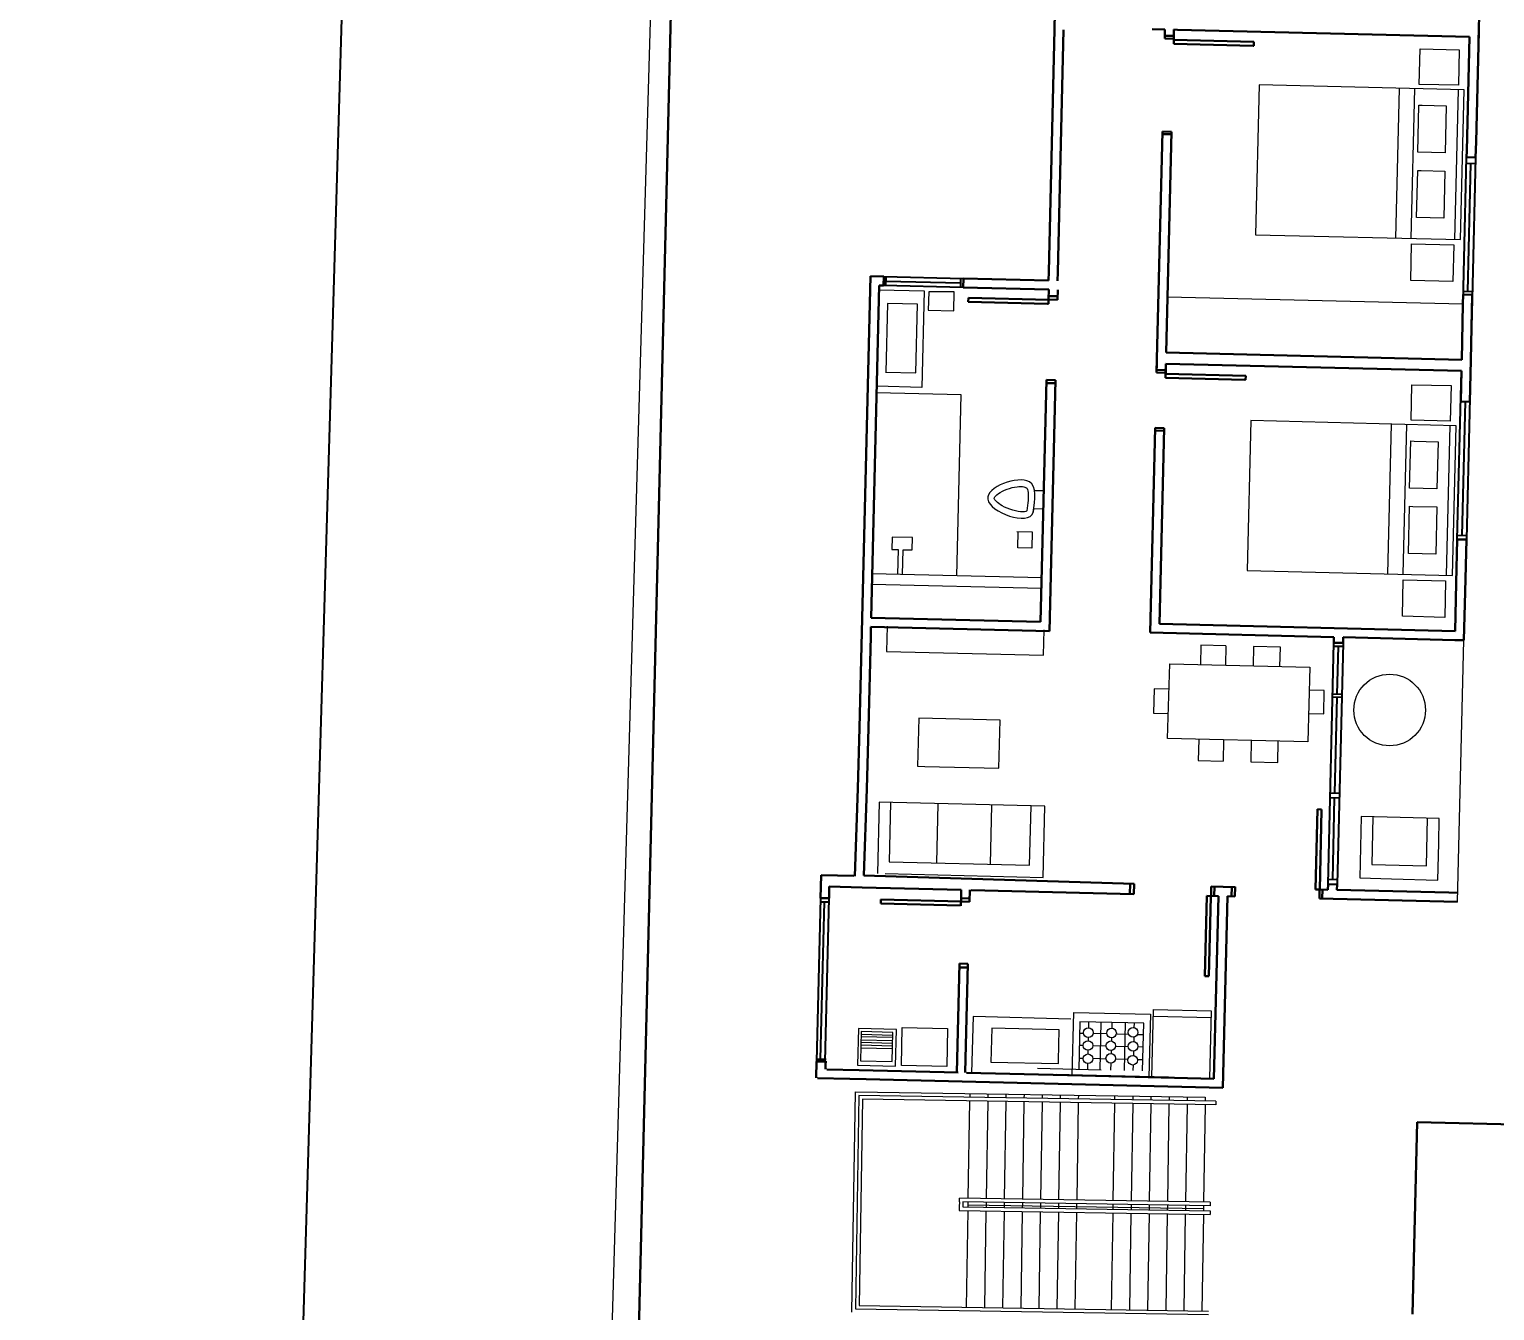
# Model space of a CAD drawing. Header units: millimetres. Extents: x 1418 to 1811, y 1796 to 1956.
# Drawn here: x 1459.32 to 1470.69, y 1871.14 to 1881.09 of the extents above; entities that cross this region are included whole.
import ezdxf

# ---------------------------------------------------------------- set-up
doc = ezdxf.new("R2010")
doc.units = ezdxf.units.MM
for name, color, linetype, lineweight in [('JANELAS', 5, 'Continuous', 25), ('layout', 253, 'Continuous', 13), ('LINHAFINA', 7, 'Continuous', 15), ('LINHAGROSSA', 7, 'Continuous', 30), ('PA6_TERRENO', 6, 'Continuous', 18), ('PA6_TEXTO', 3, 'Continuous', 18), ('pisoexterno_ultrafino', 9, 'Continuous', 30)]:
    doc.layers.add(name, color=color, linetype=linetype, lineweight=lineweight)
doc.styles.add('200 Médio', font='arial.ttf', dxfattribs={"height": 0.75})
doc.styles.add('ARIAL', font='ARIAL', dxfattribs={"height": 0.2})
doc.dimstyles.new('AQ250', dxfattribs={"dimscale": 10, "dimtxt": 0.05, "dimasz": 0.03, "dimexe": 0.03, "dimexo": 0.025, "dimgap": 0.025, "dimtad": 1, "dimzin": 0, "dimdsep": 46, "dimtxsty": 'ARIAL', "dimblk": 'ARCHTICK', "dimcen": 0.09, "dimdle": 0.03, "dimclrt": 7, "dimadec": 0, "dimazin": 0, "dimtfac": 1, "dimtix": 1, "dimtmove": 2, "dimatfit": 3, "dimldrblk": 'OPEN90', "dimfxl": 1, "dimtvp": 1, "dimtolj": 1, "dimtzin": 0, "dimarcsym": 0})

# ---------------------------------------------------------------- blocks, each defined once
blk = doc.blocks.new('_ArchTick')
at = {"color": 0, "linetype": 'ByBlock', "const_width": 0.15}
blk.add_lwpolyline([(-0.5, -0.5), (0.5, 0.5)], dxfattribs=at)
blk = doc.blocks.new('*D5')
at = {"layer": 'Defpoints', "color": 0, "transparency": 16777216}
for p in [(1462.054, 1891.901), (1464.448, 1891.831), (1462.009, 1808.579)]:
    blk.add_point(p, dxfattribs=at)
at = {"layer": 'PA6_TEXTO', "color": 0, "lineweight": -2, "transparency": 16777216}
for p, q in [((1459.606, 1808.349), (1462.063, 1892.201)), ((1464.198, 1891.838), (1461.754, 1891.91)), ((1461.759, 1808.586), (1459.315, 1808.658))]:
    blk.add_line(p, q, dxfattribs=at)
at = {"layer": 'PA6_TEXTO', "color": 0, "lineweight": -2, "transparency": 16777216, "xscale": 0.3, "yscale": 0.3, "zscale": 0.3}
for p, rotation in [((1462.054, 1891.901), 88.32188908293921), ((1459.615, 1808.649), 268.3218890829392)]:
    blk.add_blockref('_ArchTick', p, dxfattribs=dict(at, rotation=rotation))
at = {"layer": 'PA6_TEXTO', "color": 7, "transparency": 16777216, "insert": (1461.467, 1850.257), "char_height": 0.75, "attachment_point": 5, "rotation": 268.3219, "style": '200 Médio'}
blk.add_mtext('\\A1;83.29', dxfattribs=at)
blk = doc.blocks.new('_Open90')
at = {"color": 0, "linetype": 'ByBlock', "lineweight": -2}
for p, q in [((-0.5, 0.5), (0, 0)), ((0, 0), (-1, 0)), ((0, 0), (-0.5, -0.5))]:
    blk.add_line(p, q, dxfattribs=at)

msp = doc.modelspace()

# ---------------------------------------------------------------- linework, layer by layer
at = {"layer": 'JANELAS'}
for p, q in [((1470.613, 1883.148), (1470.56, 1880.993)), ((1470.43, 1878.521), (1470.468, 1880.093)), ((1470.538, 1880.092), (1470.466, 1877.127)), ((1470.537, 1880.042), (1470.467, 1880.044)), ((1470.478, 1879.05), (1470.502, 1880.043)), ((1465.946, 1879.167), (1466.563, 1879.152)), ((1465.961, 1879.167), (1465.96, 1879.097)), ((1466.542, 1879.153), (1466.54, 1879.083)), ((1466.562, 1879.082), (1465.944, 1879.097)), ((1465.961, 1879.132), (1466.541, 1879.118)), ((1470.513, 1879.049), (1470.443, 1879.051)), ((1470.396, 1877.128), (1470.428, 1878.435)), ((1470.457, 1878.197), (1470.432, 1877.156)), ((1470.467, 1877.155), (1470.397, 1877.157)), ((1469.393, 1874.453), (1469.438, 1876.325)), ((1469.509, 1876.324), (1469.463, 1874.451)), ((1469.508, 1876.296), (1469.437, 1876.297)), ((1469.464, 1875.926), (1469.473, 1876.296)), ((1469.499, 1875.925), (1469.428, 1875.927)), ((1469.428, 1875.905), (1469.499, 1875.903)), ((1469.445, 1875.158), (1469.463, 1875.904)), ((1469.48, 1875.121), (1469.409, 1875.123)), ((1469.481, 1875.157), (1469.41, 1875.159)), ((1469.429, 1874.488), (1469.444, 1875.122)), ((1469.464, 1874.487), (1469.393, 1874.489)), ((1465.455, 1874.345), (1465.424, 1873.078)), ((1465.452, 1874.317), (1465.518, 1874.315)), ((1465.455, 1873.096), (1465.485, 1874.316)), ((1465.49, 1873.076), (1465.521, 1874.343)), ((1465.433, 1873.096), (1465.499, 1873.094)), ((1465.433, 1873.077), (1465.503, 1873.075))]:
    msp.add_line(p, q, dxfattribs=at)
at = {"layer": 'layout'}
for p, q in [((1468.858, 1880.654), (1468.829, 1879.492)), ((1470.449, 1880.615), (1468.858, 1880.654)), ((1469.945, 1880.627), (1469.917, 1879.466)), ((1470.064, 1880.625), (1470.036, 1879.463)), ((1470.376, 1879.455), (1470.404, 1880.616)), ((1470.421, 1879.454), (1470.449, 1880.615)), ((1470.089, 1880.131), (1470.098, 1880.497)), ((1470.098, 1880.497), (1470.124, 1880.496)), ((1470.124, 1880.496), (1470.31, 1880.492)), ((1470.31, 1880.492), (1470.301, 1880.126)), ((1470.301, 1880.126), (1470.089, 1880.131)), ((1470.08, 1879.624), (1470.089, 1879.99)), ((1470.089, 1879.99), (1470.115, 1879.989)), ((1470.115, 1879.989), (1470.3, 1879.985)), ((1470.3, 1879.985), (1470.291, 1879.619)), ((1470.291, 1879.619), (1470.08, 1879.624)), ((1468.829, 1879.492), (1470.421, 1879.454)), ((1465.91, 1879.064), (1466.258, 1879.055)), ((1466.258, 1879.055), (1466.24, 1878.307)), ((1466.295, 1879.048), (1466.291, 1878.906)), ((1466.492, 1879.049), (1466.295, 1879.048)), ((1466.488, 1878.901), (1466.492, 1879.049)), ((1465.975, 1878.959), (1465.962, 1878.425)), ((1466.207, 1878.954), (1465.975, 1878.959)), ((1466.194, 1878.42), (1466.207, 1878.954)), ((1470.44, 1878.953), (1468.147, 1879.008)), ((1466.291, 1878.906), (1466.488, 1878.901)), ((1465.959, 1878.426), (1466.194, 1878.42)), ((1466.547, 1878.249), (1465.89, 1878.265)), ((1466.24, 1878.307), (1465.891, 1878.316)), ((1466.513, 1876.845), (1466.547, 1878.249)), ((1468.794, 1878.049), (1468.766, 1876.887)), ((1470.386, 1878.01), (1468.794, 1878.049)), ((1469.882, 1878.022), (1469.853, 1876.861)), ((1470.001, 1878.019), (1469.973, 1876.858)), ((1470.312, 1876.85), (1470.341, 1878.011)), ((1470.358, 1876.848), (1470.386, 1878.01)), ((1470.026, 1877.526), (1470.035, 1877.892)), ((1470.035, 1877.892), (1470.061, 1877.891)), ((1470.061, 1877.891), (1470.247, 1877.886)), ((1470.247, 1877.886), (1470.238, 1877.521)), ((1467.115, 1877.508), (1467.187, 1877.506)), ((1470.238, 1877.521), (1470.026, 1877.526)), ((1467.11, 1877.367), (1467.184, 1877.365)), ((1470.016, 1877.019), (1470.025, 1877.385)), ((1470.025, 1877.385), (1470.051, 1877.384)), ((1470.051, 1877.384), (1470.237, 1877.38)), ((1470.237, 1877.38), (1470.228, 1877.014)), ((1466.01, 1877.146), (1466.008, 1877.05)), ((1466.168, 1877.142), (1466.01, 1877.146)), ((1466.166, 1877.047), (1466.168, 1877.142)), ((1466.978, 1877.189), (1467.098, 1877.186)), ((1466.985, 1877.063), (1466.988, 1877.188)), ((1467.098, 1877.186), (1467.095, 1877.06)), ((1466.008, 1877.05), (1466.057, 1877.049)), ((1466.057, 1877.049), (1466.052, 1876.856)), ((1466.092, 1876.855), (1466.096, 1877.048)), ((1466.096, 1877.048), (1466.166, 1877.047)), ((1467.095, 1877.06), (1466.985, 1877.063)), ((1470.228, 1877.014), (1470.016, 1877.019)), ((1468.766, 1876.887), (1470.358, 1876.848)), ((1467.169, 1876.746), (1465.854, 1876.778)), ((1467.171, 1876.829), (1465.856, 1876.861)), ((1465.971, 1876.455), (1465.966, 1876.259)), ((1467.184, 1876.23), (1467.189, 1876.425)), ((1468.407, 1876.307), (1468.404, 1876.157)), ((1468.6, 1876.302), (1468.407, 1876.307)), ((1465.966, 1876.259), (1467.184, 1876.23)), ((1468.6, 1876.302), (1468.596, 1876.153)), ((1468.815, 1876.297), (1468.811, 1876.148)), ((1469.024, 1876.292), (1468.815, 1876.297)), ((1469.02, 1876.142), (1469.024, 1876.292)), ((1468.146, 1875.582), (1468.166, 1876.163)), ((1468.166, 1876.163), (1469.251, 1876.137)), ((1469.251, 1876.137), (1469.237, 1875.556)), ((1468.043, 1875.969), (1468.038, 1875.78)), ((1468.159, 1875.966), (1468.043, 1875.969)), ((1469.364, 1875.955), (1469.246, 1875.958)), ((1469.36, 1875.774), (1469.364, 1875.955)), ((1466.217, 1875.741), (1466.208, 1875.368)), ((1466.848, 1875.726), (1466.217, 1875.741)), ((1468.038, 1875.78), (1468.153, 1875.776)), ((1469.242, 1875.777), (1469.36, 1875.774)), ((1466.839, 1875.353), (1466.848, 1875.726)), ((1469.237, 1875.556), (1468.146, 1875.582)), ((1468.39, 1875.576), (1468.386, 1875.413)), ((1468.582, 1875.572), (1468.578, 1875.408)), ((1468.797, 1875.567), (1468.793, 1875.403)), ((1469.002, 1875.398), (1469.006, 1875.561)), ((1468.386, 1875.413), (1468.578, 1875.408)), ((1468.793, 1875.403), (1469.002, 1875.398)), ((1466.208, 1875.368), (1466.265, 1875.367)), ((1466.265, 1875.367), (1466.839, 1875.353)), ((1465.91, 1875.088), (1465.897, 1874.535)), ((1467.196, 1875.057), (1465.91, 1875.088)), ((1465.998, 1875.086), (1465.987, 1874.627)), ((1466.365, 1875.077), (1466.354, 1874.618)), ((1466.782, 1875.067), (1466.771, 1874.608)), ((1467.077, 1874.6), (1467.088, 1875.059)), ((1467.183, 1874.505), (1467.196, 1875.057)), ((1469.65, 1874.978), (1469.639, 1874.503)), ((1470.256, 1874.963), (1469.65, 1874.978)), ((1469.741, 1874.976), (1469.732, 1874.606)), ((1470.156, 1874.596), (1470.165, 1874.966)), ((1470.252, 1874.772), (1470.256, 1874.963)), ((1470.245, 1874.484), (1470.252, 1874.772)), ((1465.987, 1874.627), (1467.077, 1874.6)), ((1469.732, 1874.606), (1470.156, 1874.596)), ((1465.957, 1874.535), (1467.183, 1874.505)), ((1469.639, 1874.503), (1469.885, 1874.493)), ((1469.885, 1874.493), (1470.245, 1874.484)), ((1468.514, 1873.206), (1468.542, 1874.36)), ((1468.026, 1872.955), (1468.039, 1873.48)), ((1468.039, 1873.48), (1468.487, 1873.47)), ((1468.487, 1873.47), (1468.474, 1872.944)), ((1466.638, 1873.425), (1466.627, 1872.989)), ((1467.397, 1873.406), (1466.638, 1873.425)), ((1467.397, 1873.406), (1467.397, 1873.406)), ((1467.407, 1872.97), (1467.419, 1873.458)), ((1467.419, 1873.458), (1468.014, 1873.444)), ((1467.468, 1873.386), (1467.459, 1873.016)), ((1467.963, 1873.374), (1467.468, 1873.386)), ((1467.535, 1873.385), (1467.533, 1873.338)), ((1467.63, 1873.382), (1467.621, 1873.012)), ((1467.715, 1873.38), (1467.714, 1873.335)), ((1467.819, 1873.378), (1467.81, 1873.008)), ((1467.888, 1873.376), (1467.887, 1873.339)), ((1467.954, 1873.004), (1467.963, 1873.374)), ((1468.014, 1873.444), (1468.002, 1872.956)), ((1468.486, 1873.416), (1468.038, 1873.427)), ((1465.749, 1873.333), (1465.742, 1873.049)), ((1466.043, 1873.326), (1465.749, 1873.333)), ((1465.77, 1873.309), (1465.764, 1873.083)), ((1465.768, 1873.245), (1466.014, 1873.239)), ((1465.769, 1873.288), (1466.015, 1873.282)), ((1466.014, 1873.263), (1465.769, 1873.269)), ((1466.015, 1873.303), (1465.77, 1873.309)), ((1466.01, 1873.077), (1466.015, 1873.303)), ((1466.036, 1873.042), (1466.043, 1873.326)), ((1466.783, 1873.335), (1466.777, 1873.073)), ((1467.306, 1873.322), (1466.783, 1873.335)), ((1467.3, 1873.086), (1467.306, 1873.322)), ((1467.466, 1873.298), (1467.496, 1873.298)), ((1467.532, 1873.264), (1467.531, 1873.238)), ((1467.57, 1873.296), (1467.676, 1873.293)), ((1467.712, 1873.26), (1467.712, 1873.236)), ((1467.75, 1873.291), (1467.845, 1873.289)), ((1467.886, 1873.266), (1467.885, 1873.232)), ((1467.914, 1873.287), (1467.961, 1873.286)), ((1465.766, 1873.183), (1466.012, 1873.177)), ((1465.767, 1873.226), (1466.013, 1873.22)), ((1465.767, 1873.205), (1466.013, 1873.199)), ((1467.492, 1873.2), (1467.464, 1873.201)), ((1467.529, 1873.164), (1467.528, 1873.135)), ((1467.669, 1873.196), (1467.567, 1873.199)), ((1467.71, 1873.162), (1467.709, 1873.139)), ((1467.842, 1873.192), (1467.744, 1873.194)), ((1467.883, 1873.158), (1467.882, 1873.124)), ((1467.958, 1873.189), (1467.916, 1873.19)), ((1465.742, 1873.049), (1466.036, 1873.042)), ((1465.764, 1873.083), (1466.01, 1873.077)), ((1466.777, 1873.073), (1467.3, 1873.061)), ((1467.139, 1873.024), (1467.633, 1873.012)), ((1467.3, 1873.061), (1467.3, 1873.086)), ((1467.493, 1873.101), (1467.461, 1873.101)), ((1467.527, 1873.06), (1467.526, 1873.014)), ((1467.671, 1873.096), (1467.567, 1873.099)), ((1467.708, 1873.064), (1467.706, 1873.01)), ((1467.84, 1873.092), (1467.744, 1873.094)), ((1467.88, 1873.05), (1467.879, 1873.006)), ((1467.956, 1873.089), (1467.914, 1873.09)), ((1468.002, 1872.956), (1467.407, 1872.97)), ((1468.474, 1872.944), (1468.026, 1872.955))]:
    msp.add_line(p, q, dxfattribs=at)
for points in [[(1470.1, 1880.658), (1470.107, 1880.934), (1470.411, 1880.926), (1470.404, 1880.651)], [(1470.034, 1879.136), (1470.041, 1879.42), (1470.368, 1879.412), (1470.361, 1879.128)], [(1470.037, 1878.053), (1470.043, 1878.328), (1470.348, 1878.321), (1470.341, 1878.046)], [(1469.97, 1876.531), (1469.977, 1876.815), (1470.305, 1876.807), (1470.298, 1876.523)], [(1466.441, 1873.332), (1466.434, 1873.037), (1466.082, 1873.046), (1466.089, 1873.341)]]:
    msp.add_lwpolyline(points, close=True, dxfattribs=at)
for centre, radius in [((1469.871, 1875.804), 0.278), ((1467.53, 1873.201), 0.0373), ((1467.533, 1873.301), 0.0373), ((1467.707, 1873.199), 0.0373), ((1467.713, 1873.298), 0.0373), ((1467.88, 1873.303), 0.0373), ((1467.53, 1873.098), 0.0373), ((1467.707, 1873.102), 0.0373), ((1467.877, 1873.087), 0.0373), ((1467.88, 1873.195), 0.0373)]:
    msp.add_circle(centre, radius, dxfattribs=at)
msp.add_spline([(1467.105, 1877.336), (1467.075, 1877.574), (1466.752, 1877.439), (1467.105, 1877.336), (1467.11, 1877.367)], degree=3, dxfattribs=at)
msp.add_open_spline([(1467.056, 1877.35), (1467.064, 1877.406), (1467.07, 1877.46), (1467.063, 1877.512), (1467.058, 1877.522), (1467.05, 1877.53), (1467.045, 1877.533), (1467.019, 1877.538), (1467, 1877.539), (1466.931, 1877.531), (1466.87, 1877.508), (1466.818, 1877.471), (1466.808, 1877.459), (1466.802, 1877.447), (1466.802, 1877.448), (1466.804, 1877.441), (1466.809, 1877.432), (1466.831, 1877.411), (1466.846, 1877.399), (1466.913, 1877.361), (1466.981, 1877.341), (1467.044, 1877.342), (1467.054, 1877.348), (1467.056, 1877.35)], degree=3, knots=[0.006653, 0.006653, 0.006653, 0.006653, 0.179116, 0.179116, 0.279942, 0.279942, 0.356527, 0.356527, 0.433113, 0.433113, 0.614296, 0.614296, 0.701675, 0.701675, 0.771877, 0.771877, 0.842078, 0.842078, 0.912279, 0.912279, 1.096903, 1.096903, 1.191805, 1.191805, 1.191805, 1.191805], dxfattribs=at)
at = {"layer": 'LINHAFINA'}
for p, q in [((1470.398, 1874.315), (1470.447, 1876.346)), ((1465.698, 1871.131), (1465.725, 1872.842)), ((1465.725, 1872.842), (1468.44, 1872.799)), ((1465.752, 1872.813), (1465.726, 1871.157)), ((1468.522, 1872.769), (1465.752, 1872.813)), ((1465.78, 1872.784), (1465.755, 1871.184)), ((1468.522, 1872.741), (1465.78, 1872.784)), ((1466.612, 1872.828), (1466.612, 1872.799)), ((1466.753, 1872.826), (1466.752, 1872.797)), ((1466.893, 1872.824), (1466.893, 1872.795)), ((1467.034, 1872.822), (1467.033, 1872.793)), ((1467.175, 1872.819), (1467.174, 1872.79)), ((1467.315, 1872.817), (1467.315, 1872.788)), ((1467.456, 1872.815), (1467.455, 1872.786)), ((1467.737, 1872.81), (1467.737, 1872.781)), ((1467.878, 1872.808), (1467.877, 1872.779)), ((1468.018, 1872.806), (1468.018, 1872.777)), ((1468.159, 1872.804), (1468.159, 1872.775)), ((1468.3, 1872.801), (1468.299, 1872.772)), ((1468.44, 1872.799), (1468.44, 1872.77)), ((1466.611, 1872.771), (1466.599, 1872.016)), ((1466.752, 1872.769), (1466.74, 1872.014)), ((1466.892, 1872.767), (1466.88, 1872.012)), ((1467.033, 1872.764), (1467.021, 1872.009)), ((1467.174, 1872.762), (1467.162, 1872.007)), ((1467.314, 1872.76), (1467.302, 1872.005)), ((1467.455, 1872.758), (1467.443, 1872.003)), ((1467.736, 1872.753), (1467.724, 1871.998)), ((1467.877, 1872.751), (1467.865, 1871.996)), ((1468.018, 1872.749), (1468.006, 1871.994)), ((1468.158, 1872.747), (1468.146, 1871.991)), ((1468.299, 1872.744), (1468.287, 1871.989)), ((1468.44, 1872.742), (1468.427, 1871.987)), ((1468.522, 1872.769), (1468.522, 1872.741)), ((1466.532, 1871.989), (1466.531, 1871.949)), ((1468.479, 1871.986), (1466.532, 1872.017)), ((1466.532, 1871.989), (1466.532, 1872.017)), ((1466.56, 1871.989), (1466.559, 1871.949)), ((1468.478, 1871.958), (1466.56, 1871.989)), ((1466.599, 1871.988), (1466.598, 1871.948)), ((1466.739, 1871.986), (1466.739, 1871.946)), ((1466.88, 1871.983), (1466.879, 1871.944)), ((1468.479, 1871.986), (1468.478, 1871.958)), ((1466.531, 1871.949), (1466.531, 1871.921)), ((1466.531, 1871.921), (1468.478, 1871.89)), ((1466.559, 1871.949), (1468.478, 1871.918)), ((1466.598, 1871.92), (1466.586, 1871.171)), ((1466.598, 1871.966), (1468.427, 1871.937)), ((1466.738, 1871.918), (1466.726, 1871.169)), ((1466.879, 1871.916), (1466.867, 1871.167)), ((1467.019, 1871.913), (1467.008, 1871.164)), ((1467.021, 1871.981), (1467.02, 1871.941)), ((1467.16, 1871.911), (1467.148, 1871.162)), ((1467.161, 1871.979), (1467.161, 1871.939)), ((1467.301, 1871.909), (1467.289, 1871.16)), ((1467.302, 1871.977), (1467.301, 1871.937)), ((1467.441, 1871.907), (1467.429, 1871.158)), ((1467.442, 1871.974), (1467.442, 1871.935)), ((1467.723, 1871.902), (1467.711, 1871.153)), ((1467.724, 1871.97), (1467.723, 1871.93)), ((1467.863, 1871.9), (1467.851, 1871.151)), ((1467.864, 1871.968), (1467.864, 1871.928)), ((1468.004, 1871.898), (1467.992, 1871.149)), ((1468.005, 1871.966), (1468.004, 1871.926)), ((1468.145, 1871.895), (1468.133, 1871.146)), ((1468.146, 1871.963), (1468.145, 1871.924)), ((1468.285, 1871.893), (1468.273, 1871.144)), ((1468.286, 1871.961), (1468.286, 1871.921)), ((1468.426, 1871.891), (1468.414, 1871.142)), ((1468.427, 1871.959), (1468.426, 1871.919)), ((1468.478, 1871.918), (1468.478, 1871.89)), ((1465.726, 1871.157), (1468.465, 1871.113)), ((1465.755, 1871.184), (1468.466, 1871.141))]:
    msp.add_line(p, q, dxfattribs=at)
at = {"layer": 'LINHAGROSSA'}
for p, q in [((1467.325, 1883.33), (1467.27, 1881.083)), ((1470.56, 1880.993), (1470.567, 1881.289)), ((1467.27, 1881.083), (1467.225, 1879.204)), ((1467.34, 1881.081), (1467.295, 1879.202)), ((1468.127, 1881.084), (1468.029, 1881.087)), ((1468.126, 1881.013), (1468.127, 1881.084)), ((1468.196, 1881.012), (1468.197, 1881.083)), ((1468.225, 1881.082), (1468.197, 1881.083)), ((1470.491, 1881.027), (1468.225, 1881.082)), ((1468.196, 1881.034), (1468.126, 1881.036)), ((1468.196, 1881.012), (1468.126, 1881.013)), ((1468.818, 1880.989), (1468.195, 1881.004)), ((1468.195, 1881.004), (1468.195, 1880.972)), ((1468.195, 1880.972), (1468.811, 1880.957)), ((1468.816, 1880.957), (1468.817, 1880.989)), ((1470.469, 1880.143), (1470.491, 1881.027)), ((1470.49, 1880.995), (1470.491, 1881.027)), ((1470.541, 1880.212), (1470.562, 1881.069)), ((1468.811, 1880.957), (1468.816, 1880.957)), ((1468.062, 1878.422), (1468.108, 1880.293)), ((1468.108, 1880.293), (1468.178, 1880.291)), ((1468.136, 1878.577), (1468.178, 1880.291)), ((1468.108, 1880.273), (1468.178, 1880.271)), ((1470.538, 1880.092), (1470.541, 1880.212)), ((1470.468, 1880.093), (1470.469, 1880.143)), ((1470.468, 1880.093), (1470.538, 1880.092)), ((1465.842, 1879.17), (1465.757, 1875.667)), ((1465.946, 1879.167), (1465.842, 1879.17)), ((1465.946, 1879.167), (1465.944, 1879.097)), ((1466.562, 1879.082), (1466.563, 1879.152)), ((1467.223, 1879.136), (1466.563, 1879.152)), ((1467.225, 1879.204), (1467.223, 1879.136)), ((1467.295, 1879.202), (1467.293, 1879.135)), ((1465.91, 1879.098), (1465.848, 1876.52)), ((1465.944, 1879.097), (1465.91, 1879.098)), ((1467.225, 1879.066), (1466.562, 1879.082)), ((1466.563, 1879.117), (1466.564, 1879.117)), ((1467.225, 1879.066), (1467.223, 1878.988)), ((1467.295, 1879.064), (1467.293, 1878.986)), ((1466.602, 1879.002), (1466.601, 1878.97)), ((1466.601, 1878.97), (1467.217, 1878.955)), ((1467.225, 1878.987), (1466.602, 1879.002)), ((1467.217, 1878.955), (1467.223, 1878.955)), ((1467.293, 1878.986), (1467.223, 1878.988)), ((1467.223, 1878.955), (1467.224, 1878.987)), ((1467.294, 1879.014), (1467.224, 1879.016)), ((1470.43, 1878.521), (1470.44, 1878.953)), ((1470.442, 1879.027), (1470.44, 1878.953)), ((1470.512, 1879.025), (1470.442, 1879.027)), ((1470.5, 1878.519), (1470.512, 1879.025)), ((1468.062, 1878.422), (1468.064, 1878.493)), ((1468.132, 1878.416), (1468.134, 1878.491)), ((1468.133, 1878.42), (1468.134, 1878.491)), ((1468.134, 1878.491), (1470.428, 1878.435)), ((1468.136, 1878.577), (1470.43, 1878.521)), ((1470.492, 1878.196), (1470.5, 1878.519)), ((1467.208, 1878.365), (1467.162, 1876.488)), ((1467.208, 1878.365), (1467.278, 1878.363)), ((1467.278, 1878.363), (1467.231, 1876.416)), ((1468.133, 1878.42), (1468.062, 1878.422)), ((1468.133, 1878.442), (1468.063, 1878.444)), ((1468.132, 1878.416), (1468.132, 1878.38)), ((1468.755, 1878.397), (1468.132, 1878.412)), ((1468.132, 1878.412), (1468.132, 1878.38)), ((1468.132, 1878.38), (1468.748, 1878.365)), ((1468.748, 1878.366), (1468.753, 1878.366)), ((1468.753, 1878.366), (1468.754, 1878.398)), ((1470.428, 1878.435), (1470.422, 1878.197)), ((1467.207, 1878.341), (1467.278, 1878.339)), ((1470.422, 1878.197), (1470.492, 1878.196)), ((1468.052, 1877.993), (1468.013, 1876.405)), ((1468.052, 1877.993), (1468.122, 1877.991)), ((1468.052, 1877.973), (1468.122, 1877.971)), ((1468.122, 1877.991), (1468.085, 1876.473)), ((1470.388, 1876.792), (1470.396, 1877.128)), ((1470.466, 1877.127), (1470.396, 1877.128)), ((1470.456, 1876.721), (1470.466, 1877.127)), ((1470.379, 1876.417), (1470.388, 1876.792)), ((1470.447, 1876.346), (1470.456, 1876.721)), ((1465.846, 1876.45), (1465.844, 1876.375)), ((1467.231, 1876.416), (1465.846, 1876.45)), ((1467.162, 1876.488), (1465.848, 1876.52)), ((1470.379, 1876.417), (1468.085, 1876.473)), ((1465.844, 1876.375), (1465.827, 1875.665)), ((1469.439, 1876.37), (1468.013, 1876.405)), ((1469.439, 1876.37), (1469.438, 1876.325)), ((1469.509, 1876.324), (1469.438, 1876.325)), ((1469.51, 1876.368), (1469.509, 1876.324)), ((1470.377, 1876.347), (1469.51, 1876.368)), ((1470.377, 1876.347), (1470.447, 1876.346)), ((1465.757, 1875.667), (1465.745, 1875.195)), ((1465.827, 1875.665), (1465.815, 1875.193)), ((1465.745, 1875.195), (1465.722, 1874.516)), ((1465.815, 1875.193), (1465.792, 1874.521)), ((1469.311, 1875.035), (1469.296, 1874.412)), ((1469.343, 1875.033), (1469.311, 1875.034)), ((1469.328, 1874.411), (1469.343, 1875.027)), ((1469.343, 1875.027), (1469.343, 1875.033)), ((1465.459, 1874.523), (1465.455, 1874.345)), ((1465.712, 1874.517), (1465.459, 1874.523)), ((1465.792, 1874.521), (1467.889, 1874.455)), ((1465.521, 1874.343), (1465.523, 1874.434)), ((1465.523, 1874.434), (1465.778, 1874.428)), ((1465.778, 1874.428), (1466.547, 1874.409)), ((1466.545, 1874.319), (1466.547, 1874.409)), ((1466.612, 1874.408), (1466.61, 1874.317)), ((1466.623, 1874.407), (1467.886, 1874.376)), ((1467.856, 1874.377), (1467.858, 1874.456)), ((1467.886, 1874.376), (1467.889, 1874.455)), ((1468.485, 1874.362), (1468.487, 1874.436)), ((1468.487, 1874.436), (1468.672, 1874.43)), ((1468.51, 1874.361), (1468.512, 1874.436)), ((1468.644, 1874.358), (1468.646, 1874.431)), ((1468.67, 1874.357), (1468.672, 1874.431)), ((1469.296, 1874.412), (1469.328, 1874.411)), ((1469.327, 1874.412), (1469.326, 1874.341)), ((1469.327, 1874.412), (1469.391, 1874.41)), ((1469.349, 1874.411), (1469.348, 1874.341)), ((1469.393, 1874.453), (1469.391, 1874.41)), ((1469.463, 1874.451), (1469.393, 1874.453)), ((1469.463, 1874.451), (1469.462, 1874.408)), ((1469.462, 1874.408), (1470.329, 1874.387)), ((1470.329, 1874.387), (1470.399, 1874.385)), ((1465.521, 1874.343), (1465.455, 1874.345)), ((1466.545, 1874.319), (1465.922, 1874.334)), ((1465.922, 1874.334), (1465.922, 1874.302)), ((1465.922, 1874.302), (1466.538, 1874.287)), ((1466.543, 1874.286), (1466.544, 1874.319)), ((1466.61, 1874.317), (1466.545, 1874.319)), ((1466.546, 1874.344), (1466.611, 1874.342)), ((1468.453, 1874.363), (1468.437, 1873.74)), ((1468.485, 1874.361), (1468.453, 1874.362)), ((1468.469, 1873.739), (1468.484, 1874.355)), ((1468.484, 1874.355), (1468.485, 1874.361)), ((1468.485, 1874.362), (1468.542, 1874.36)), ((1468.507, 1872.943), (1468.542, 1874.36)), ((1468.576, 1872.872), (1468.612, 1874.359)), ((1468.612, 1874.359), (1468.67, 1874.357)), ((1468.612, 1874.359), (1468.67, 1874.357)), ((1469.326, 1874.341), (1470.398, 1874.315)), ((1466.513, 1872.992), (1466.534, 1873.837)), ((1466.533, 1873.807), (1466.598, 1873.805)), ((1466.534, 1873.837), (1466.598, 1873.836)), ((1466.598, 1873.836), (1466.578, 1872.991)), ((1468.437, 1873.74), (1468.469, 1873.739)), ((1465.421, 1872.949), (1465.424, 1873.078)), ((1465.488, 1873.076), (1465.422, 1873.078)), ((1465.493, 1873.017), (1465.494, 1873.076)), ((1465.503, 1873.016), (1465.754, 1873.01)), ((1466.524, 1872.992), (1465.754, 1873.01)), ((1465.682, 1872.942), (1465.432, 1872.948)), ((1465.808, 1872.939), (1465.682, 1872.942)), ((1468.576, 1872.872), (1465.808, 1872.939)), ((1468.154, 1872.952), (1466.588, 1872.99)), ((1468.507, 1872.943), (1467.282, 1872.973)), ((1470.085, 1872.606), (1470.048, 1871.117)), ((1476.437, 1872.448), (1470.085, 1872.606))]:
    msp.add_line(p, q, dxfattribs=at)
at = {"layer": 'PA6_TERRENO'}
msp.add_lwpolyline([(1525.828, 1890.337), (1523.861, 1810.357), (1462.009, 1808.579), (1464.448, 1891.831)], close=True, dxfattribs=at)
at = {"layer": 'pisoexterno_ultrafino'}
msp.add_line((1464.294, 1881.206), (1463.492, 1848.268), dxfattribs=at)

# ---------------------------------------------------------------- dimensions: what is measured, and where the dimension line sits
at = {"layer": 'PA6_TEXTO'}
dim = msp.add_aligned_dim(p1=(1462.009, 1808.579), p2=(1464.448, 1891.831), distance=2.395, dimstyle='AQ250', override={"dimtxsty": '200 Médio'}, dxfattribs=at)
dim.commit()
dim.dimension.update_dxf_attribs({"geometry": '*D5', "text_midpoint": (1461.467, 1850.257)})

doc.saveas('drawing.dxf')
